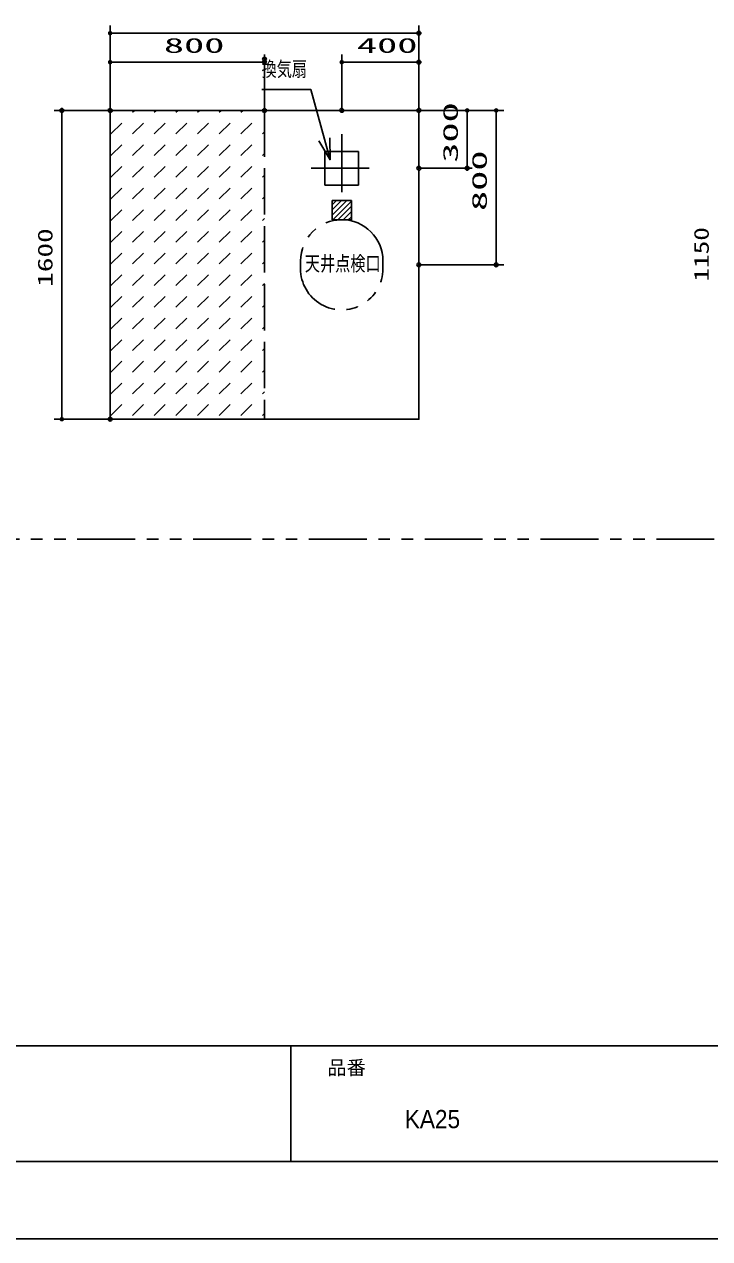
# Model space of a CAD drawing. Units: millimetres on the paper, scale 1:40. Extents: x -305 to 305, y -152 to 152.
# Drawn here: x -105.5 to -16.7, y -148.5 to 8.8 of the extents above; entities that cross this region are included whole.
import ezdxf
from ezdxf.enums import TextEntityAlignment as Align

# ---------------------------------------------------------------- set-up
doc = ezdxf.new("R2010")
doc.units = ezdxf.units.MM
doc.header["$PDMODE"] = 32
doc.header["$PDSIZE"] = 0.5
for name, pattern in [('DASHED', [7.5, 6, -1.5]), ('USER1', [15, 7.5, -1.5, 1.5, -1.5, 1.5, -1.5]), ('USER2', [12, 7.5, -1.5, 1.5, -1.5])]:
    doc.linetypes.add(name, pattern=pattern)
for name, color, linetype, lineweight in [('0-0_1図面枠', 7, 'Continuous', 15), ('0-1_0', 7, 'Continuous', 25), ('0-2_図面枠', 3, 'Continuous', 25), ('0-3_S1', 7, 'Continuous', 25), ('0-4_DEFPOINTS', 7, 'Continuous', 25), ('0-5_VIEW0004', 7, 'DASHED', 25)]:
    doc.layers.add(name, color=color, linetype=linetype, lineweight=lineweight)
doc.styles.add('ＭＳ ゴシック', font='')
doc.styles.add('ＭＳ Ｐゴシック', font='')
doc.styles.get('ＭＳ ゴシック').set_extended_font_data('MS Gothic')
doc.styles.get('ＭＳ Ｐゴシック').set_extended_font_data('MS PGothic')

# ---------------------------------------------------------------- blocks, each defined once
blk = doc.blocks.new('_DOTSMALL')
at = {"layer": '0-1_0'}
for points in [[(0, 0), (-0.125, 0), (-0.124, 0.0157)], [(0, 0), (-0.124, -0.0157), (-0.125, 0)], [(0, 0), (-0.124, 0.0157), (-0.1211, 0.0311)], [(0, 0), (-0.1211, -0.0311), (-0.124, -0.0157)], [(0, 0), (-0.1211, 0.0311), (-0.1162, 0.046)], [(0, 0), (-0.1162, -0.046), (-0.1211, -0.0311)], [(0, 0), (-0.1162, 0.046), (-0.1095, 0.0602)], [(0, 0), (-0.1095, -0.0602), (-0.1162, -0.046)], [(0, 0), (-0.1095, 0.0602), (-0.1011, 0.0735)], [(0, 0), (-0.1011, -0.0735), (-0.1095, -0.0602)], [(0, 0), (-0.1011, 0.0735), (-0.0911, 0.0856)], [(0, 0), (-0.0911, -0.0856), (-0.1011, -0.0735)], [(0, 0), (-0.0911, 0.0856), (-0.0797, 0.0963)], [(0, 0), (-0.0797, -0.0963), (-0.0911, -0.0856)], [(0, 0), (-0.0797, 0.0963), (-0.067, 0.1055)], [(0, 0), (-0.067, -0.1055), (-0.0797, -0.0963)], [(0, 0), (-0.067, 0.1055), (-0.0532, 0.1131)], [(0, 0), (-0.0532, -0.1131), (-0.067, -0.1055)], [(0, 0), (-0.0532, 0.1131), (-0.0386, 0.1189)], [(0, 0), (-0.0386, -0.1189), (-0.0532, -0.1131)], [(0, 0), (-0.0386, 0.1189), (-0.0234, 0.1228)], [(0, 0), (-0.0234, -0.1228), (-0.0386, -0.1189)], [(0, 0), (-0.0234, 0.1228), (-0.0078, 0.1248)], [(0, 0), (-0.0078, -0.1248), (-0.0234, -0.1228)], [(0, 0), (-0.0078, 0.1248), (0.0078, 0.1248)], [(0, 0), (0.0078, -0.1248), (-0.0078, -0.1248)], [(0, 0), (0.0078, 0.1248), (0.0234, 0.1228)], [(0, 0), (0.0234, 0.1228), (0.0386, 0.1189)], [(0, 0), (0.0386, 0.1189), (0.0532, 0.1131)], [(0, 0), (0.0532, 0.1131), (0.067, 0.1055)], [(0, 0), (0.067, 0.1055), (0.0797, 0.0963)], [(0, 0), (0.0797, 0.0963), (0.0911, 0.0856)], [(0, 0), (0.0911, 0.0856), (0.1011, 0.0735)], [(0, 0), (0.1011, 0.0735), (0.1095, 0.0602)], [(0, 0), (0.1095, 0.0602), (0.1162, 0.046)], [(0, 0), (0.1162, 0.046), (0.1211, 0.0311)], [(0, 0), (0.1211, 0.0311), (0.124, 0.0157)], [(0, 0), (0.124, 0.0157), (0.125, 0)], [(0, 0), (0.0234, -0.1228), (0.0078, -0.1248)], [(0, 0), (0.0386, -0.1189), (0.0234, -0.1228)], [(0, 0), (0.0532, -0.1131), (0.0386, -0.1189)], [(0, 0), (0.067, -0.1055), (0.0532, -0.1131)], [(0, 0), (0.0797, -0.0963), (0.067, -0.1055)], [(0, 0), (0.0911, -0.0856), (0.0797, -0.0963)], [(0, 0), (0.1011, -0.0735), (0.0911, -0.0856)], [(0, 0), (0.1095, -0.0602), (0.1011, -0.0735)], [(0, 0), (0.1162, -0.046), (0.1095, -0.0602)], [(0, 0), (0.1211, -0.0311), (0.1162, -0.046)], [(0, 0), (0.124, -0.0157), (0.1211, -0.0311)], [(0, 0), (0.125, 0), (0.124, -0.0157)]]:
    blk.add_solid(points, dxfattribs=at)
blk = doc.blocks.new('_OPEN30')
at = {"layer": '0-1_0'}
blk.add_line((0, 0), (-1, 0), dxfattribs=at)
blk.add_lwpolyline([(-1, 0.2679), (0, 0), (-1, -0.2679)], dxfattribs=at)

msp = doc.modelspace()

# ---------------------------------------------------------------- linework, layer by layer
at = {"layer": '0-1_0'}
msp.add_line((-71.017, -123.498), (-71.017, -138.498), dxfattribs=at)
at = {"layer": '0-2_図面枠'}
msp.add_line((-291.017, -123.498), (108.983, -123.498), dxfattribs=at)
msp.add_lwpolyline([(-291.017, -138.498), (108.983, -138.498), (108.983, 138.502), (-291.017, 138.502)], close=True, dxfattribs=at)
at = {"layer": '0-3_S1'}
for p, q in [((-94.406, -2.335), (-94.406, 8.665)), ((-54.406, -2.335), (-54.406, 8.665)), ((-94.406, 7.665), (-54.406, 7.665)), ((-94.406, -2.335), (-94.406, 4.915)), ((-74.406, -2.335), (-74.406, 4.915)), ((-64.406, -2.335), (-64.406, 4.915)), ((-54.406, -2.335), (-54.406, 4.915)), ((-94.406, 3.915), (-74.406, 3.915)), ((-64.406, 3.915), (-54.406, 3.915)), ((-94.406, -2.335), (-101.656, -2.335)), ((-100.656, -42.335), (-100.656, -2.335)), ((-94.406, -2.335), (-94.406, -42.335)), ((-94.406, -2.335), (-54.406, -2.335)), ((-94.298, -2.569), (-94.065, -2.335)), ((-91.492, -2.569), (-91.259, -2.335)), ((-88.686, -2.569), (-88.452, -2.335)), ((-85.879, -2.569), (-85.646, -2.335)), ((-83.073, -2.569), (-82.84, -2.335)), ((-80.267, -2.569), (-80.033, -2.335)), ((-77.46, -2.569), (-77.227, -2.335)), ((-74.654, -2.569), (-74.421, -2.335)), ((-54.406, -2.335), (-47.531, -2.335)), ((-54.406, -2.335), (-43.406, -2.335)), ((-54.406, -2.335), (-54.406, -42.335)), ((-48.156, -2.335), (-48.156, -9.835)), ((-44.406, -2.335), (-44.406, -22.335)), ((-94.298, -5.375), (-92.895, -3.972)), ((-91.492, -5.375), (-90.089, -3.972)), ((-88.686, -5.375), (-87.283, -3.972)), ((-85.879, -5.375), (-84.476, -3.972)), ((-83.073, -5.375), (-81.67, -3.972)), ((-80.267, -5.375), (-78.864, -3.972)), ((-77.46, -5.375), (-76.057, -3.972)), ((-74.654, -5.375), (-74.406, -5.127)), ((-94.298, -8.181), (-92.895, -6.778)), ((-91.492, -8.181), (-90.089, -6.778)), ((-88.686, -8.181), (-87.283, -6.778)), ((-85.879, -8.181), (-84.476, -6.778)), ((-83.073, -8.181), (-81.67, -6.778)), ((-80.267, -8.181), (-78.864, -6.778)), ((-77.46, -8.181), (-76.057, -6.778)), ((-74.654, -8.181), (-74.406, -7.933)), ((-94.298, -10.988), (-92.895, -9.584)), ((-91.492, -10.988), (-90.089, -9.584)), ((-88.686, -10.988), (-87.283, -9.584)), ((-85.879, -10.988), (-84.476, -9.584)), ((-83.073, -10.988), (-81.67, -9.584)), ((-80.267, -10.988), (-78.864, -9.584)), ((-77.46, -10.988), (-76.057, -9.584)), ((-74.654, -10.988), (-74.406, -10.739)), ((-54.406, -9.835), (-47.531, -9.835)), ((-94.298, -13.794), (-92.895, -12.391)), ((-91.492, -13.794), (-90.089, -12.391)), ((-88.686, -13.794), (-87.283, -12.391)), ((-85.879, -13.794), (-84.476, -12.391)), ((-83.073, -13.794), (-81.67, -12.391)), ((-80.267, -13.794), (-78.864, -12.391)), ((-77.46, -13.794), (-76.057, -12.391)), ((-74.654, -13.794), (-74.406, -13.546)), ((-65.656, -16.498), (-65.656, -13.998)), ((-65.656, -13.998), (-63.156, -13.998)), ((-65.656, -14.562), (-65.092, -13.998)), ((-65.656, -15.235), (-64.418, -13.998)), ((-65.656, -15.909), (-63.745, -13.998)), ((-65.571, -16.498), (-63.156, -14.082)), ((-63.156, -16.498), (-63.156, -13.998)), ((-94.298, -16.6), (-92.895, -15.197)), ((-91.492, -16.6), (-90.089, -15.197)), ((-88.686, -16.6), (-87.283, -15.197)), ((-85.879, -16.6), (-84.476, -15.197)), ((-83.073, -16.6), (-81.67, -15.197)), ((-80.267, -16.6), (-78.864, -15.197)), ((-77.46, -16.6), (-76.057, -15.197)), ((-64.898, -16.498), (-63.156, -14.756)), ((-64.224, -16.498), (-63.156, -15.429)), ((-74.654, -16.6), (-74.406, -16.352)), ((-65.656, -16.498), (-63.156, -16.498)), ((-63.551, -16.498), (-63.156, -16.103)), ((-94.298, -19.407), (-92.895, -18.003)), ((-91.492, -19.407), (-90.089, -18.003)), ((-88.686, -19.407), (-87.283, -18.003)), ((-85.879, -19.407), (-84.476, -18.003)), ((-83.073, -19.407), (-81.67, -18.003)), ((-80.267, -19.407), (-78.864, -18.003)), ((-77.46, -19.407), (-76.057, -18.003)), ((-74.654, -19.407), (-74.406, -19.158)), ((-94.298, -22.213), (-92.895, -20.81)), ((-91.492, -22.213), (-90.089, -20.81)), ((-88.686, -22.213), (-87.283, -20.81)), ((-85.879, -22.213), (-84.476, -20.81)), ((-83.073, -22.213), (-81.67, -20.81)), ((-80.267, -22.213), (-78.864, -20.81)), ((-77.46, -22.213), (-76.057, -20.81)), ((-74.654, -22.213), (-74.406, -21.965)), ((-54.406, -22.335), (-43.406, -22.335)), ((-94.298, -25.019), (-92.895, -23.616)), ((-91.492, -25.019), (-90.089, -23.616)), ((-88.686, -25.019), (-87.283, -23.616)), ((-85.879, -25.019), (-84.476, -23.616)), ((-83.073, -25.019), (-81.67, -23.616)), ((-80.267, -25.019), (-78.864, -23.616)), ((-77.46, -25.019), (-76.057, -23.616)), ((-74.654, -25.019), (-74.406, -24.771)), ((-94.298, -27.826), (-92.895, -26.422)), ((-91.492, -27.826), (-90.089, -26.422)), ((-88.686, -27.826), (-87.283, -26.422)), ((-85.879, -27.826), (-84.476, -26.422)), ((-83.073, -27.826), (-81.67, -26.422)), ((-80.267, -27.826), (-78.864, -26.422)), ((-77.46, -27.826), (-76.057, -26.422)), ((-74.654, -27.826), (-74.406, -27.577)), ((-94.298, -30.632), (-92.895, -29.229)), ((-91.492, -30.632), (-90.089, -29.229)), ((-88.686, -30.632), (-87.283, -29.229)), ((-85.879, -30.632), (-84.476, -29.229)), ((-83.073, -30.632), (-81.67, -29.229)), ((-80.267, -30.632), (-78.864, -29.229)), ((-77.46, -30.632), (-76.057, -29.229)), ((-74.654, -30.632), (-74.406, -30.384)), ((-94.298, -33.438), (-92.895, -32.035)), ((-91.492, -33.438), (-90.089, -32.035)), ((-88.686, -33.438), (-87.283, -32.035)), ((-85.879, -33.438), (-84.476, -32.035)), ((-83.073, -33.438), (-81.67, -32.035)), ((-80.267, -33.438), (-78.864, -32.035)), ((-77.46, -33.438), (-76.057, -32.035)), ((-74.654, -33.438), (-74.406, -33.19)), ((-94.298, -36.245), (-92.895, -34.841)), ((-91.492, -36.245), (-90.089, -34.841)), ((-88.686, -36.245), (-87.283, -34.841)), ((-85.879, -36.245), (-84.476, -34.841)), ((-83.073, -36.245), (-81.67, -34.841)), ((-80.267, -36.245), (-78.864, -34.841)), ((-77.46, -36.245), (-76.057, -34.841)), ((-74.654, -36.245), (-74.406, -35.996)), ((-94.298, -39.051), (-92.895, -37.648)), ((-91.492, -39.051), (-90.089, -37.648)), ((-88.686, -39.051), (-87.283, -37.648)), ((-85.879, -39.051), (-84.476, -37.648)), ((-83.073, -39.051), (-81.67, -37.648)), ((-80.267, -39.051), (-78.864, -37.648)), ((-77.46, -39.051), (-76.057, -37.648)), ((-74.654, -39.051), (-74.406, -38.803)), ((-94.298, -41.857), (-92.895, -40.454)), ((-91.492, -41.857), (-90.089, -40.454)), ((-88.686, -41.857), (-87.283, -40.454)), ((-85.879, -41.857), (-84.476, -40.454)), ((-83.073, -41.857), (-81.67, -40.454)), ((-80.267, -41.857), (-78.864, -40.454)), ((-77.46, -41.857), (-76.057, -40.454)), ((-94.406, -42.335), (-101.656, -42.335)), ((-94.406, -42.335), (-54.406, -42.335)), ((-74.654, -41.857), (-74.406, -41.609))]:
    msp.add_line(p, q, dxfattribs=at)
at = {"layer": '0-3_S1', "linetype": 'DASHED'}
msp.add_line((-74.406, -2.335), (-74.406, -42.335), dxfattribs=at)
at = {"layer": '0-3_S1', "linetype": 'USER2'}
for p, q in [((-64.406, -5.433), (-64.406, -14.357)), ((-68.362, -9.835), (-60.399, -9.835))]:
    msp.add_line(p, q, dxfattribs=at)
at = {"layer": '0-3_S1', "linetype": 'USER1'}
for p, q in [((-66.594, -7.647), (-66.594, -12.022)), ((-66.594, -7.647), (-62.219, -7.647)), ((-62.219, -7.647), (-62.219, -12.022)), ((-66.594, -12.022), (-62.219, -12.022)), ((-69.744, -22.835), (-69.744, -21.835)), ((-59.069, -22.835), (-59.069, -21.835))]:
    msp.add_line(p, q, dxfattribs=at)
at = {"layer": '0-3_S1'}
msp.add_lwpolyline([(-74.756, 0.368), (-68.42, 0.368), (-66.641, -6.069)], dxfattribs=at)
for centre, start, end in [((-94.406, -2.335), 0, 180), ((-94.406, -2.335), 90, 270), ((-54.406, -2.335), 0, 180), ((-54.406, -2.335), 270, 90), ((-94.406, -42.335), 90, 270), ((-94.406, -42.335), 180, 0), ((-54.406, -42.335), 180, 0), ((-54.406, -42.335), 270, 90)]:
    msp.add_arc(centre, 0.0019, start, end, dxfattribs=at)
at = {"layer": '0-3_S1', "linetype": 'USER1'}
for centre, start, end in [((-64.406, -21.835), 0.00002, 179.99996), ((-64.406, -22.835), 179.99996, 0)]:
    msp.add_arc(centre, 5.338, start, end, dxfattribs=at)
at = {"layer": '0-3_S1'}
msp.add_point((-74.406, 4.3), dxfattribs=at)
at = {"layer": '0-4_DEFPOINTS'}
msp.add_line((118.983, -148.498), (-301.017, -148.498), dxfattribs=at)
for p in [(-54.406, 7.665), (-74.406, 3.915), (-54.406, 3.915), (-100.656, -2.335), (-94.406, -2.335), (-94.406, -2.335), (-94.406, -2.335), (-74.406, -2.335), (-64.406, -2.335), (-54.406, -2.335), (-54.406, -2.335), (-54.406, -2.335), (-54.406, -2.335), (-54.406, -9.835), (-48.156, -9.835), (-54.406, -22.335), (-44.406, -22.335), (-94.406, -42.335)]:
    msp.add_point(p, dxfattribs=at)
at = {"layer": '0-5_VIEW0004', "linetype": 'USER1'}
msp.add_line((-263.655, -57.875), (103.006, -57.875), dxfattribs=at)

# ---------------------------------------------------------------- block references
at = {"layer": '0-3_S1'}
for name, p, xscale, yscale, rotation in [('_DOTSMALL', (-94.406, 7.665), 2.32, 2.32, 180), ('_DOTSMALL', (-94.406, 3.915), 2.32, 2.32, 180), ('_DOTSMALL', (-64.406, 3.915), 2.32, 2.32, 180), ('_DOTSMALL', (-100.656, -2.335), 2.32, 2.32, 90), ('_DOTSMALL', (-48.156, -2.335), 2.32, 2.32, 90), ('_DOTSMALL', (-44.406, -2.335), 2.32, 2.32, 90), ('_OPEN30', (-65.903, -8.738), 2.77, 2.77, 285.453), ('_DOTSMALL', (-48.156, -9.835), 2.32, 2.32, 270), ('_DOTSMALL', (-44.406, -22.335), 2.32, 2.32, 270), ('_DOTSMALL', (-100.656, -42.335), 2.32, 2.32, 270)]:
    msp.add_blockref(name, p, dxfattribs=dict(at, xscale=xscale, yscale=yscale, rotation=rotation))
at = {"layer": '0-3_S1', "xscale": 2.32, "yscale": 2.32}
for p in [(-54.406, 7.665), (-74.406, 3.915), (-54.406, 3.915)]:
    msp.add_blockref('_DOTSMALL', p, dxfattribs=at)

# ---------------------------------------------------------------- texts
at = {"layer": '0-0_1図面枠', "style": 'ＭＳ Ｐゴシック'}
msp.add_text('品番', height=1.833, dxfattribs=at).set_placement((-66.276, -127.799), align=Align.BOTTOM_LEFT)
at = {"layer": '0-0_1図面枠', "style": 'ＭＳ Ｐゴシック', "width": 0.95}
msp.add_text('KA25', height=2.358, dxfattribs=at).set_placement((-56.239, -134.886), align=Align.BOTTOM_LEFT)
at = {"layer": '0-3_S1', "style": 'ＭＳ ゴシック'}
for s, width, p in [('800', 2, (-87.439, 4.545)), ('400', 2, (-62.439, 4.545)), ('換気扇', 0.75, (-74.788, 1.497)), ('天井点検口', 0.75, (-69.184, -23.705))]:
    msp.add_text(s, height=1.921, dxfattribs=dict(at, width=width)).set_placement(p, align=Align.BOTTOM_LEFT)
for s, width, p in [('300', 2, (-48.786, -9.118)), ('800', 2, (-45.036, -15.368)), ('1600', 1.45, (-101.286, -25.185)), ('1150', 1.35, (-16.286, -24.51))]:
    msp.add_text(s, height=1.921, rotation=90, dxfattribs=dict(at, width=width)).set_placement(p, align=Align.BOTTOM_LEFT)

doc.saveas('drawing.dxf')
